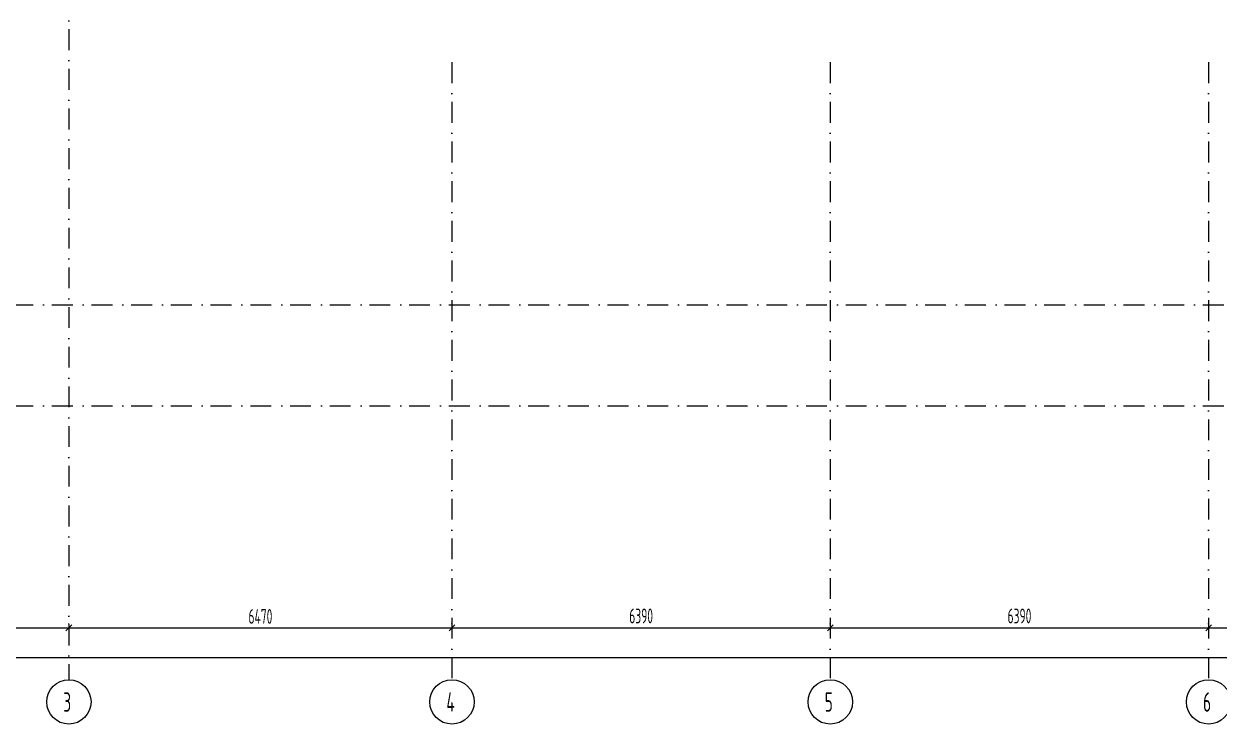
# Model space of a CAD drawing. Extents: x -1560602 to 321118, y -2308202 to -430103.
# Drawn here: x -1542339 to -1522153, y -2133300 to -2121471 of the extents above; entities that cross this region are included whole.
import ezdxf

# ---------------------------------------------------------------- set-up
doc = ezdxf.new("R2010")
doc.units = 0
doc.header["$MEASUREMENT"] = 0
doc.header["$PDSIZE"] = -5
doc.linetypes.add('Dot & Dashed', pattern=[670.277762, 352.777767, -176.388884, 0, -141.111112])
doc.linetypes.add('Штрихпунктирная', pattern=[0.670278, 0.352778, -0.176389, 0, -0.141111])
doc.layers.get('0').update_dxf_attribs({"color": 255, "linetype": 'CONTINUOUS'})
doc.layers.get('Defpoints').update_dxf_attribs({"linetype": 'CONTINUOUS'})
doc.layers.add('Оси', color=253, linetype='Dot & Dashed')
doc.layers.add('РАЗМЕРЫ', color=255, linetype='CONTINUOUS')
doc.styles.add('GOST 2.304', font='CS_Gost2304.shx', dxfattribs={"width": 0.7})
doc.styles.get("Standard").update_dxf_attribs({"font": 'spds.shx', "width": 0.7, "height": 250})
doc.styles.add('СГЕНЕРИР_СТИЛЬ_1', font='')
doc.styles.get('СГЕНЕРИР_СТИЛЬ_1').set_extended_font_data('GOST_type_A')
doc.dimstyles.new('SPDS', dxfattribs={"dimscale": 100, "dimtxt": 2.5, "dimasz": 1, "dimexe": 0.75, "dimexo": 0.625, "dimtad": 1, "dimdec": 0, "dimtxsty": 'GOST 2.304', "dimblk": 'OBLIQUE', "dimcen": 2.5, "dimdle": 1, "dimadec": 0, "dimazin": 2, "dimtfac": 0.75, "dimtdec": 0, "dimtmove": 0, "dimatfit": 0, "dimfxl": 1, "dimtolj": 1, "dimarcsym": 1})

# ---------------------------------------------------------------- blocks, each defined once
blk = doc.blocks.new('ARROWHEAD_6')
at = {"color": 0, "linetype": 'Continuous', "lineweight": 0}
for p, q in [((0, 0), (-1, 0)), ((-0.5, -0.5), (0.5, 0.5))]:
    blk.add_line(p, q, dxfattribs=at)
blk = doc.blocks.new('_Oblique')
at = {"color": 0, "linetype": 'ByBlock', "lineweight": -2}
blk.add_line((-0.5, -0.5), (0.5, 0.5), dxfattribs=at)
blk = doc.blocks.new('*D323')
at = {"layer": 'Defpoints', "color": 0, "transparency": 16777216}
for p in [(-1545879, -2131675), (-1541579, -2131675), (-1541579, -2131675)]:
    blk.add_point(p, dxfattribs=at)
at = {"layer": 'РАЗМЕРЫ', "color": 0, "lineweight": -2, "transparency": 16777216}
for p, q in [((-1545879, -2131613), (-1545879, -2131600)), ((-1545979, -2131675), (-1541479, -2131675)), ((-1541579, -2131738), (-1541579, -2131750))]:
    blk.add_line(p, q, dxfattribs=at)
at = {"layer": 'РАЗМЕРЫ', "color": 0, "lineweight": -2, "transparency": 16777216, "xscale": 100, "yscale": 100, "zscale": 100, "rotation": 180}
blk.add_blockref('_Oblique', (-1545879, -2131675), dxfattribs=at)
at = {"layer": 'РАЗМЕРЫ', "color": 0, "lineweight": -2, "transparency": 16777216, "xscale": 100, "yscale": 100, "zscale": 100}
blk.add_blockref('_Oblique', (-1541579, -2131675), dxfattribs=at)
at = {"layer": 'РАЗМЕРЫ', "color": 0, "transparency": 16777216, "insert": (-1543729, -2131483), "char_height": 250, "attachment_point": 5}
blk.add_mtext('\\A1;4300', dxfattribs=at)
blk = doc.blocks.new('*D324')
at = {"layer": 'Defpoints', "color": 0, "transparency": 16777216}
for p in [(-1541579, -2131675), (-1535109, -2131675), (-1535109, -2131675)]:
    blk.add_point(p, dxfattribs=at)
at = {"layer": 'РАЗМЕРЫ', "color": 0, "lineweight": -2, "transparency": 16777216}
for p, q in [((-1541579, -2131613), (-1541579, -2131600)), ((-1535109, -2131613), (-1535109, -2131600)), ((-1541679, -2131675), (-1535009, -2131675))]:
    blk.add_line(p, q, dxfattribs=at)
at = {"layer": 'РАЗМЕРЫ', "color": 0, "lineweight": -2, "transparency": 16777216, "xscale": 100, "yscale": 100, "zscale": 100, "rotation": 180}
blk.add_blockref('_Oblique', (-1541579, -2131675), dxfattribs=at)
at = {"layer": 'РАЗМЕРЫ', "color": 0, "lineweight": -2, "transparency": 16777216, "xscale": 100, "yscale": 100, "zscale": 100}
blk.add_blockref('_Oblique', (-1535109, -2131675), dxfattribs=at)
at = {"layer": 'РАЗМЕРЫ', "color": 0, "transparency": 16777216, "insert": (-1538344, -2131481), "char_height": 250, "attachment_point": 5}
blk.add_mtext('\\A1;6470', dxfattribs=at)
blk = doc.blocks.new('*D325')
at = {"layer": 'Defpoints', "color": 0, "transparency": 16777216}
for p in [(-1535109, -2131675), (-1528719, -2131675), (-1528719, -2131675)]:
    blk.add_point(p, dxfattribs=at)
at = {"layer": 'РАЗМЕРЫ', "color": 0, "lineweight": -2, "transparency": 16777216}
for p, q in [((-1535109, -2131613), (-1535109, -2131600)), ((-1535209, -2131675), (-1528619, -2131675)), ((-1528719, -2131738), (-1528719, -2131750))]:
    blk.add_line(p, q, dxfattribs=at)
at = {"layer": 'РАЗМЕРЫ', "color": 0, "lineweight": -2, "transparency": 16777216, "xscale": 100, "yscale": 100, "zscale": 100, "rotation": 180}
blk.add_blockref('_Oblique', (-1535109, -2131675), dxfattribs=at)
at = {"layer": 'РАЗМЕРЫ', "color": 0, "lineweight": -2, "transparency": 16777216, "xscale": 100, "yscale": 100, "zscale": 100}
blk.add_blockref('_Oblique', (-1528719, -2131675), dxfattribs=at)
at = {"layer": 'РАЗМЕРЫ', "color": 0, "transparency": 16777216, "insert": (-1531914, -2131473), "char_height": 250, "attachment_point": 5}
blk.add_mtext('\\A1;6390', dxfattribs=at)
blk = doc.blocks.new('*D326')
at = {"layer": 'Defpoints', "color": 0, "transparency": 16777216}
for p in [(-1528719, -2131675), (-1522329, -2131675), (-1522329, -2131675)]:
    blk.add_point(p, dxfattribs=at)
at = {"layer": 'РАЗМЕРЫ', "color": 0, "lineweight": -2, "transparency": 16777216}
for p, q in [((-1528719, -2131613), (-1528719, -2131600)), ((-1522329, -2131613), (-1522329, -2131600)), ((-1528819, -2131675), (-1522229, -2131675))]:
    blk.add_line(p, q, dxfattribs=at)
at = {"layer": 'РАЗМЕРЫ', "color": 0, "lineweight": -2, "transparency": 16777216, "xscale": 100, "yscale": 100, "zscale": 100, "rotation": 180}
blk.add_blockref('_Oblique', (-1528719, -2131675), dxfattribs=at)
at = {"layer": 'РАЗМЕРЫ', "color": 0, "lineweight": -2, "transparency": 16777216, "xscale": 100, "yscale": 100, "zscale": 100}
blk.add_blockref('_Oblique', (-1522329, -2131675), dxfattribs=at)
at = {"layer": 'РАЗМЕРЫ', "color": 0, "transparency": 16777216, "insert": (-1525524, -2131473), "char_height": 250, "attachment_point": 5}
blk.add_mtext('\\A1;6390', dxfattribs=at)
blk = doc.blocks.new('*D327')
at = {"layer": 'Defpoints', "color": 0, "transparency": 16777216}
for p in [(-1522329, -2131675), (-1515939, -2131675), (-1515939, -2131675)]:
    blk.add_point(p, dxfattribs=at)
at = {"layer": 'РАЗМЕРЫ', "color": 0, "lineweight": -2, "transparency": 16777216}
for p, q in [((-1515939, -2131613), (-1515939, -2131600)), ((-1522429, -2131675), (-1515839, -2131675)), ((-1522329, -2131738), (-1522329, -2131750))]:
    blk.add_line(p, q, dxfattribs=at)
at = {"layer": 'РАЗМЕРЫ', "color": 0, "lineweight": -2, "transparency": 16777216, "xscale": 100, "yscale": 100, "zscale": 100, "rotation": 180}
blk.add_blockref('_Oblique', (-1522329, -2131675), dxfattribs=at)
at = {"layer": 'РАЗМЕРЫ', "color": 0, "lineweight": -2, "transparency": 16777216, "xscale": 100, "yscale": 100, "zscale": 100}
blk.add_blockref('_Oblique', (-1515939, -2131675), dxfattribs=at)
at = {"layer": 'РАЗМЕРЫ', "color": 0, "transparency": 16777216, "insert": (-1519134, -2131473), "char_height": 250, "attachment_point": 5}
blk.add_mtext('\\A1;6390', dxfattribs=at)
blk = doc.blocks.new('*D340')
at = {"layer": 'Defpoints', "color": 0, "transparency": 16777216}
for p in [(-1551989, -2132175), (-1483739, -2132175), (-1483739, -2132175)]:
    blk.add_point(p, dxfattribs=at)
at = {"layer": 'РАЗМЕРЫ', "color": 0, "lineweight": -2, "transparency": 16777216}
for p, q in [((-1552089, -2132175), (-1483639, -2132175)), ((-1551989, -2132112), (-1551989, -2132100)), ((-1483739, -2132112), (-1483739, -2132100))]:
    blk.add_line(p, q, dxfattribs=at)
at = {"layer": 'РАЗМЕРЫ', "color": 0, "lineweight": -2, "transparency": 16777216, "xscale": 100, "yscale": 100, "zscale": 100, "rotation": 180}
blk.add_blockref('_Oblique', (-1551989, -2132175), dxfattribs=at)
at = {"layer": 'РАЗМЕРЫ', "color": 0, "lineweight": -2, "transparency": 16777216, "xscale": 100, "yscale": 100, "zscale": 100}
blk.add_blockref('_Oblique', (-1483739, -2132175), dxfattribs=at)
at = {"layer": 'РАЗМЕРЫ', "color": 0, "transparency": 16777216, "insert": (-1517864, -2131972), "char_height": 250, "attachment_point": 5}
blk.add_mtext('\\A1;68250', dxfattribs=at)

msp = doc.modelspace()

# ---------------------------------------------------------------- linework, layer by layer
at = {"layer": 'Оси', "color": 0, "linetype": 'Штрихпунктирная', "lineweight": -3, "ltscale": 1000}
for p, q in [((-1541579.3, -2109494.8), (-1541579.3, -2132549.8)), ((-1535109.3, -2122118), (-1535109.3, -2132549.8)), ((-1528719.3, -2122118), (-1528719.3, -2132549.8)), ((-1522329.3, -2122118), (-1522329.3, -2132549.8)), ((-1556614.6, -2126214.8), (-1479114.3, -2126214.8)), ((-1556614.6, -2127924.8), (-1479114.3, -2127924.8))]:
    msp.add_line(p, q, dxfattribs=at)
at = {"layer": 'Оси', "color": 0, "linetype": 'Continuous'}
for p, q in [((-1545879.2, -2131675.3), (-1541579.5, -2131675.3)), ((-1541579.2, -2131675.3), (-1535109.5, -2131675.3)), ((-1535109.2, -2131675.3), (-1528719.5, -2131675.3)), ((-1528719.2, -2131675.3), (-1522329.5, -2131675.3)), ((-1522329.2, -2131675.3), (-1515939.5, -2131675.3)), ((-1551989.2, -2132174.8), (-1483739.5, -2132174.8))]:
    msp.add_line(p, q, dxfattribs=at)
at = {"layer": 'Оси', "color": 0, "linetype": 'Continuous', "ltscale": 100}
for centre in [(-1541579.3, -2132924.8), (-1535109.3, -2132924.8), (-1528719.3, -2132924.8), (-1522329.3, -2132924.8)]:
    msp.add_circle(centre, 375, dxfattribs=at)

# ---------------------------------------------------------------- block references
at = {"layer": 'Оси', "color": 0, "xscale": 0.1425, "yscale": 0.1425, "zscale": 0.1425}
for p in [(-1535109.3, -2131675.3), (-1528719.3, -2131675.3), (-1522329.3, -2131675.3)]:
    msp.add_blockref('ARROWHEAD_6', p, dxfattribs=at)
at = {"layer": 'Оси', "color": 0, "xscale": 0.1425, "yscale": 0.1425, "zscale": 0.1425, "rotation": 180}
for p in [(-1535109.3, -2131675.3), (-1528719.3, -2131675.3), (-1522329.3, -2131675.3)]:
    msp.add_blockref('ARROWHEAD_6', p, dxfattribs=at)

# ---------------------------------------------------------------- texts
at = {"layer": 'Оси', "color": 0, "linetype": 'Continuous', "width": 0.7}
for s, p in [('3', (-1541672.9, -2133092.2)), ('4', (-1535202.9, -2133092.2)), ('5', (-1528812.9, -2133092.2)), ('6', (-1522422.9, -2133092.2))]:
    msp.add_text(s, height=330, dxfattribs=at).set_placement(p)
at = {"layer": 'Оси', "color": 0, "ltscale": 100, "char_height": 0.23, "attachment_point": 5, "style": 'СГЕНЕРИР_СТИЛЬ_1'}
for s, insert in [('\\A1;6470000', (-1538344.3, -2131675.1)), ('\\A1;6390000', (-1531914.3, -2131675.1)), ('\\A1;6390000', (-1525524.3, -2131675.1))]:
    msp.add_mtext(s, dxfattribs=dict(at, insert=insert))

# ---------------------------------------------------------------- dimensions: what is measured, and where the dimension line sits
at = {"layer": 'РАЗМЕРЫ', "color": 0}
for base, p1, p2, picture, middle in [((-1541579.3, -2131675.3), (-1545879.3, -2131675.3), (-1541579.3, -2131675.3), '*D323', (-1543729.3, -2131482.6)), ((-1535109.3, -2131675.3), (-1541579.3, -2131675.3), (-1535109.3, -2131675.3), '*D324', (-1538344.3, -2131480.6)), ((-1528719.3, -2131675.3), (-1535109.3, -2131675.3), (-1528719.3, -2131675.1), '*D325', (-1531914.3, -2131473.3)), ((-1522329.3, -2131675.3), (-1528719.3, -2131675.3), (-1522329.3, -2131675.3), '*D326', (-1525524.3, -2131473.3)), ((-1515939.3, -2131675.3), (-1522329.3, -2131675.1), (-1515939.3, -2131675.3), '*D327', (-1519134.3, -2131473.3)), ((-1483739.5, -2132174.8), (-1551989.3, -2132174.8), (-1483739.5, -2132174.8), '*D340', (-1517864.4, -2131972.4))]:
    dim = msp.add_linear_dim(base=base, p1=p1, p2=p2, dimstyle='SPDS', override={"dimscale": 100, "dimlfac": 1, "dimtxsty": 'STANDARD', "dimtolj": 1}, dxfattribs=at)
    dim.commit()
    dim.dimension.update_dxf_attribs({"geometry": picture, "text_midpoint": middle})

doc.saveas('drawing.dxf')
